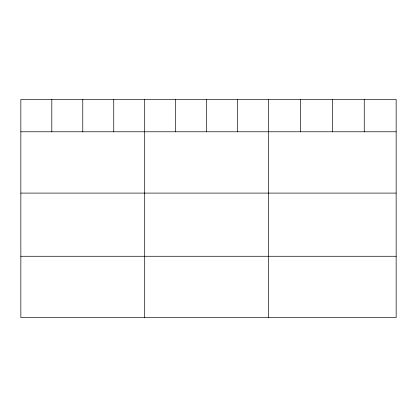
<?xml version="1.0" encoding="UTF-8"?>
<svg xmlns="http://www.w3.org/2000/svg" width="417" height="417" viewBox="0 0 417 417"><rect width="100%" height="100%" fill="white"/><g stroke="black" fill="none" stroke-linecap="round" stroke-linejoin="round"><path stroke-width="0.63" d="M396.15 131.777L396.15 317.592L20.85 317.592L20.85 99.408L396.15 99.408L396.15 131.777L20.85 131.777M20.85 193.097L396.15 193.097M20.85 256.273L396.15 256.273M364.249 99.408L364.249 131.777M332.349 99.408L332.349 131.777M300.448 99.408L300.448 131.777M268.548 99.408L268.548 317.592M237.586 99.408L237.586 131.777M206.623 99.408L206.623 131.777M175.661 99.408L175.661 131.777M144.699 99.408L144.699 317.592M113.737 99.408L113.737 131.777M82.775 99.408L82.775 131.777M51.812 99.408L51.812 131.777"/></g></svg>
